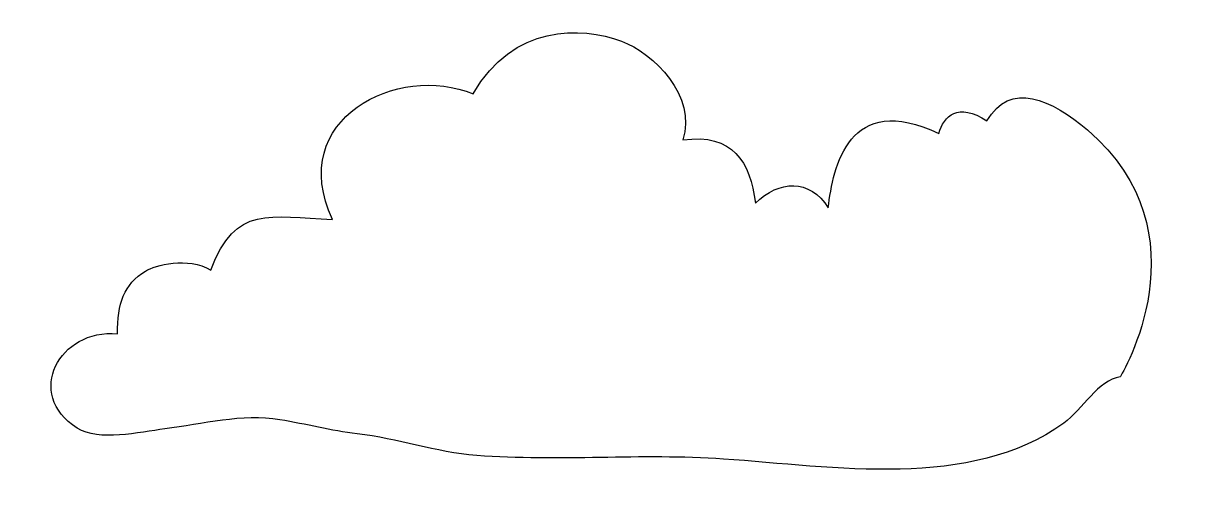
# Model space of a CAD drawing. Header units: centimetres. Extents: x -9.8 to 10.3, y -4.1 to 3.9.
import ezdxf

# ---------------------------------------------------------------- set-up
doc = ezdxf.new("R2010")
doc.units = ezdxf.units.CM
doc.header["$MEASUREMENT"] = 0
doc.layers.add('Camada 1', color=7, linetype='Continuous')

msp = doc.modelspace()

# ---------------------------------------------------------------- linework, layer by layer
at = {"layer": 'Camada 1'}
msp.add_open_spline([(8.27457, 2.05932), (7.67574, 2.5692), (6.95081, 2.9094), (6.56531, 2.21172), (6.56531, 2.21172), (6.07356, 2.53954), (5.82884, 2.29491), (5.74817, 2.00087), (5.74817, 2.00087), (4.21271, 2.72329), (3.94493, 1.43413), (3.8659, 0.73312), (3.8659, 0.73312), (3.54787, 1.23808), (3.02812, 1.20672), (2.62702, 0.81464), (2.62702, 0.81464), (2.5323, 1.51322), (2.24888, 2.00908), (1.38811, 1.88885), (1.38811, 1.88885), (1.64177, 2.63101), (0.88641, 3.36991), (0.34441, 3.57012), (0.34441, 3.57012), (-0.33435, 3.81968), (-1.49664, 3.86667), (-2.17707, 2.67138), (-2.17707, 2.67138), (-3.45056, 3.20761), (-5.374, 2.24469), (-4.56837, 0.53791), (-4.56837, 0.53791), (-5.64255, 0.57662), (-6.21752, 0.79982), (-6.64008, -0.32455), (-6.64008, -0.32455), (-7.03301, -0.0882), (-7.5907, -0.2447), (-7.74966, -0.34027), (-7.74966, -0.34027), (-8.12283, -0.5635), (-8.22988, -0.89624), (-8.22988, -1.40863), (-8.22988, -1.40863), (-9.21342, -1.31801), (-9.82466, -2.43251), (-8.9128, -3.0141), (-8.9128, -3.0141), (-8.5495, -3.24558), (-7.85508, -3.0808), (-7.42182, -3.02564), (-7.42182, -3.02564), (-6.78095, -2.9433), (-6.10795, -2.76455), (-5.46544, -2.87165), (-5.46544, -2.87165), (-5.01649, -2.9433), (-4.59721, -3.05699), (-4.14993, -3.10967), (-4.14993, -3.10967), (-3.45963, -3.18709), (-2.8204, -3.42437), (-2.11692, -3.47868), (-2.11692, -3.47868), (-0.71495, -3.58335), (0.68134, -3.44166), (2.08252, -3.53885), (2.08252, -3.53885), (3.95072, -3.6682), (6.29429, -4.07016), (7.87179, -2.92848), (7.87179, -2.92848), (8.19794, -2.69038), (8.45332, -2.19781), (8.83307, -2.1401), (8.83307, -2.1401), (8.83307, -2.14007), (10.33149, 0.3064), (8.27457, 2.05932)], degree=3, knots=[0, 0, 0, 0, 0.04761905, 0.04761905, 0.04761905, 0.04761905, 0.0952381, 0.0952381, 0.0952381, 0.0952381, 0.14285714, 0.14285714, 0.14285714, 0.14285714, 0.19047619, 0.19047619, 0.19047619, 0.19047619, 0.23809524, 0.23809524, 0.23809524, 0.23809524, 0.28571429, 0.28571429, 0.28571429, 0.28571429, 0.33333333, 0.33333333, 0.33333333, 0.33333333, 0.38095238, 0.38095238, 0.38095238, 0.38095238, 0.42857143, 0.42857143, 0.42857143, 0.42857143, 0.47619048, 0.47619048, 0.47619048, 0.47619048, 0.52380952, 0.52380952, 0.52380952, 0.52380952, 0.57142857, 0.57142857, 0.57142857, 0.57142857, 0.61904762, 0.61904762, 0.61904762, 0.61904762, 0.66666667, 0.66666667, 0.66666667, 0.66666667, 0.71428571, 0.71428571, 0.71428571, 0.71428571, 0.76190476, 0.76190476, 0.76190476, 0.76190476, 0.80952381, 0.80952381, 0.80952381, 0.80952381, 0.85714286, 0.85714286, 0.85714286, 0.85714286, 0.9047619, 0.9047619, 0.9047619, 0.9047619, 1, 1, 1, 1], dxfattribs=at)

doc.saveas('drawing.dxf')
